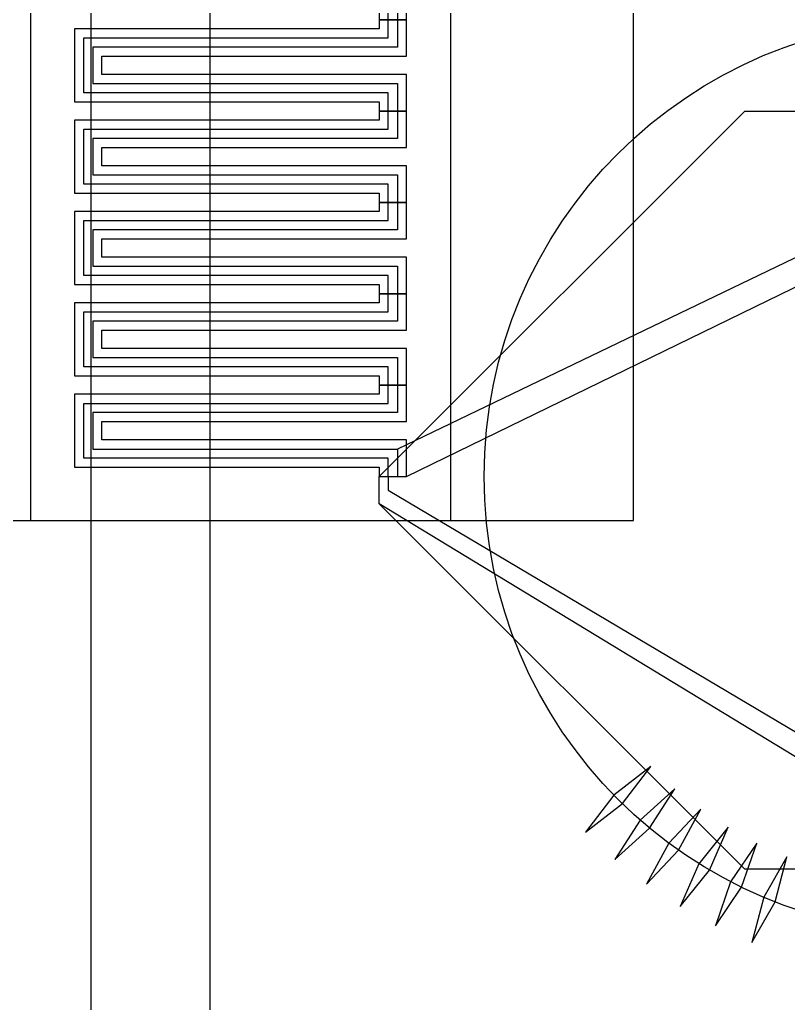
# Model space of a CAD drawing. Extents: x -130 to 140, y -1310 to 20.
# Drawn here: x 5.67 to 18.29, y -45.86 to -29.7 of the extents above; entities that cross this region are included whole.
import ezdxf

# ---------------------------------------------------------------- set-up
doc = ezdxf.new("R2010")
doc.units = 0

msp = doc.modelspace()

# ---------------------------------------------------------------- linework, layer by layer
at = {"layer": 'cure'}
for points in [[(5.85, -37.9288), (12.75, -37.9288), (12.75, -20.7288), (5.85, -20.7288)], [(-6.8462, -52.5996), (6.8462, -52.5996), (6.8462, -22), (-6.8462, -22)]]:
    msp.add_lwpolyline(points, close=True, dxfattribs=at)
at = {"layer": 'M1_LD'}
msp.add_circle((20.8, -37.2038), 7.5, dxfattribs=at)
at = {"layer": 'M1_MD'}
for points in [[(11.575, -28.2038), (11.575, -28.3538), (6.575, -28.3538), (6.575, -29.5538), (11.575, -29.5538), (11.575, -29.7038), (12.025, -29.7038), (12.025, -29.1038), (7.025, -29.1038), (7.025, -28.8038), (12.025, -28.8038), (12.025, -28.2038)], [(11.575, -29.7038), (11.575, -29.8538), (6.575, -29.8538), (6.575, -31.0538), (11.575, -31.0538), (11.575, -31.2038), (12.025, -31.2038), (12.025, -30.6038), (7.025, -30.6038), (7.025, -30.3038), (12.025, -30.3038), (12.025, -29.7038)], [(11.575, -31.2038), (11.575, -31.3538), (6.575, -31.3538), (6.575, -32.5538), (11.575, -32.5538), (11.575, -32.7038), (12.025, -32.7038), (12.025, -32.1038), (7.025, -32.1038), (7.025, -31.8038), (12.025, -31.8038), (12.025, -31.2038)], [(11.575, -37.2038), (17.575, -31.2038), (23.575, -31.2038), (23.575, -43.6538), (17.575, -43.6538), (11.575, -37.6538)], [(11.575, -32.7038), (11.575, -32.8538), (6.575, -32.8538), (6.575, -34.0538), (11.575, -34.0538), (11.575, -34.2038), (12.025, -34.2038), (12.025, -33.6038), (7.025, -33.6038), (7.025, -33.3038), (12.025, -33.3038), (12.025, -32.7038)], [(11.575, -34.2038), (11.575, -34.3538), (6.575, -34.3538), (6.575, -35.5538), (11.575, -35.5538), (11.575, -35.7038), (12.025, -35.7038), (12.025, -35.1038), (7.025, -35.1038), (7.025, -34.8038), (12.025, -34.8038), (12.025, -34.2038)], [(11.575, -35.7038), (11.575, -35.8538), (6.575, -35.8538), (6.575, -37.0538), (11.575, -37.0538), (11.575, -37.2038), (12.025, -37.2038), (12.025, -36.6038), (7.025, -36.6038), (7.025, -36.3038), (12.025, -36.3038), (12.025, -35.7038)]]:
    msp.add_lwpolyline(points, close=True, dxfattribs=at)
at = {"layer": 'M1_Pos'}
msp.add_lwpolyline([(-8.8, -52.5996), (8.8, -52.5996), (8.8, 0), (-8.8, 0)], close=True, dxfattribs=at)
at = {"layer": 'M1_Pos_holes'}
for points in [[(15.5674, -42.5778), (16.0338, -41.97), (15.426, -42.4364), (14.9596, -43.0442)], [(16.0136, -42.9788), (16.4299, -42.3357), (15.8613, -42.8491), (15.445, -43.4923)], [(16.4904, -43.3428), (16.854, -42.6685), (16.3283, -43.2258), (15.9647, -43.9001)], [(16.9948, -43.6676), (17.3033, -42.9664), (16.8238, -43.5639), (16.5153, -44.2651)], [(17.5235, -43.951), (17.775, -43.2274), (17.3448, -43.8613), (17.0933, -44.5849)], [(18.0732, -44.1913), (18.2661, -43.4498), (17.8879, -44.1161), (17.695, -44.8575)]]:
    msp.add_lwpolyline(points, close=True, dxfattribs=at)
at = {"layer": 'M2_undercutMsk'}
for points in [[(2.85, -37.9288), (15.75, -37.9288), (15.75, -20.7288), (2.85, -20.7288)], [(-6.8462, -52.5996), (6.8462, -52.5996), (6.8462, -22), (-6.8462, -22)]]:
    msp.add_lwpolyline(points, close=True, dxfattribs=at)
at = {"layer": 'metal'}
for points in [[(11.575, -28.2038), (11.575, -28.3538), (6.575, -28.3538), (6.575, -29.5538), (11.575, -29.5538), (11.575, -29.7038), (11.725, -29.7038), (11.725, -29.4038), (6.725, -29.4038), (6.725, -28.5038), (11.725, -28.5038), (11.725, -28.2038)], [(11.875, -28.2038), (11.875, -28.6538), (6.875, -28.6538), (6.875, -29.2538), (11.875, -29.2538), (11.875, -29.7038), (12.025, -29.7038), (12.025, -29.1038), (7.025, -29.1038), (7.025, -28.8038), (12.025, -28.8038), (12.025, -28.2038)], [(11.575, -29.7038), (11.575, -29.8538), (6.575, -29.8538), (6.575, -31.0538), (11.575, -31.0538), (11.575, -31.2038), (11.725, -31.2038), (11.725, -30.9038), (6.725, -30.9038), (6.725, -30.0038), (11.725, -30.0038), (11.725, -29.7038)], [(11.875, -29.7038), (11.875, -30.1538), (6.875, -30.1538), (6.875, -30.7538), (11.875, -30.7538), (11.875, -31.2038), (12.025, -31.2038), (12.025, -30.6038), (7.025, -30.6038), (7.025, -30.3038), (12.025, -30.3038), (12.025, -29.7038)], [(11.875, -36.7538), (11.875, -37.2038), (12.025, -37.2038), (23.875, -31.4288), (23.875, -30.9788)], [(11.575, -31.2038), (11.575, -31.3538), (6.575, -31.3538), (6.575, -32.5538), (11.575, -32.5538), (11.575, -32.7038), (11.725, -32.7038), (11.725, -32.4038), (6.725, -32.4038), (6.725, -31.5038), (11.725, -31.5038), (11.725, -31.2038)], [(11.875, -31.2038), (11.875, -31.6538), (6.875, -31.6538), (6.875, -32.2538), (11.875, -32.2538), (11.875, -32.7038), (12.025, -32.7038), (12.025, -32.1038), (7.025, -32.1038), (7.025, -31.8038), (12.025, -31.8038), (12.025, -31.2038)], [(11.575, -32.7038), (11.575, -32.8538), (6.575, -32.8538), (6.575, -34.0538), (11.575, -34.0538), (11.575, -34.2038), (11.725, -34.2038), (11.725, -33.9038), (6.725, -33.9038), (6.725, -33.0038), (11.725, -33.0038), (11.725, -32.7038)], [(11.875, -32.7038), (11.875, -33.1538), (6.875, -33.1538), (6.875, -33.7538), (11.875, -33.7538), (11.875, -34.2038), (12.025, -34.2038), (12.025, -33.6038), (7.025, -33.6038), (7.025, -33.3038), (12.025, -33.3038), (12.025, -32.7038)], [(11.575, -34.2038), (11.575, -34.3538), (6.575, -34.3538), (6.575, -35.5538), (11.575, -35.5538), (11.575, -35.7038), (11.725, -35.7038), (11.725, -35.4038), (6.725, -35.4038), (6.725, -34.5038), (11.725, -34.5038), (11.725, -34.2038)], [(11.875, -34.2038), (11.875, -34.6538), (6.875, -34.6538), (6.875, -35.2538), (11.875, -35.2538), (11.875, -35.7038), (12.025, -35.7038), (12.025, -35.1038), (7.025, -35.1038), (7.025, -34.8038), (12.025, -34.8038), (12.025, -34.2038)], [(11.575, -35.7038), (11.575, -35.8538), (6.575, -35.8538), (6.575, -37.0538), (11.575, -37.0538), (11.575, -37.2038), (11.725, -37.2038), (11.725, -36.9038), (6.725, -36.9038), (6.725, -36.0038), (11.725, -36.0038), (11.725, -35.7038)], [(11.875, -35.7038), (11.875, -36.1538), (6.875, -36.1538), (6.875, -36.7538), (11.875, -36.7538), (11.875, -37.2038), (12.025, -37.2038), (12.025, -36.6038), (7.025, -36.6038), (7.025, -36.3038), (12.025, -36.3038), (12.025, -35.7038)], [(11.575, -37.6538), (11.575, -37.2038), (11.725, -37.2038), (11.725, -37.4288), (21.075, -42.9788), (21.075, -43.4288)]]:
    msp.add_lwpolyline(points, close=True, dxfattribs=at)

doc.saveas('drawing.dxf')
